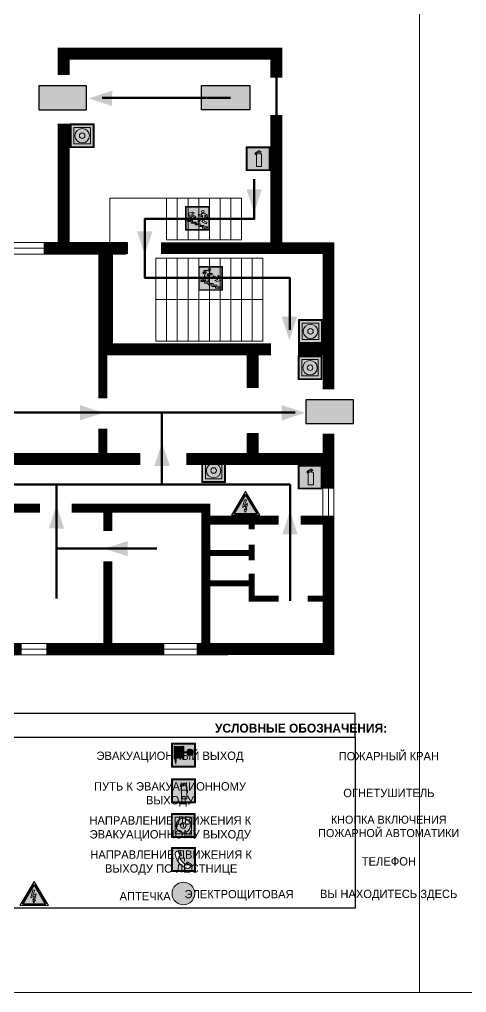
# Model space of a CAD drawing. Header units: millimetres. Extents: x 13114 to 67229, y 22859 to 38520.
# Drawn here: x 32119.4 to 32269.4, y 34763.1 to 35090 of the extents above; entities that cross this region are included whole.
import ezdxf

# ---------------------------------------------------------------- set-up
doc = ezdxf.new("R2010")
doc.units = ezdxf.units.MM
doc.layers.add('План_Штампы', color=7, linetype='Continuous')
doc.styles.add('обычный', font='arial.ttf')

# ---------------------------------------------------------------- blocks, each defined once
blk = doc.blocks.new('A$C3E6D3DDE')
at = {"lineweight": 5}
h = blk.add_hatch(color=40, dxfattribs=at)
h.paths.add_polyline_path([(24.1, 1.45), (16.46, -11.35), (31.74, -11.35)])
h.paths.add_polyline_path([(24.09, -0.46), (30.03, -10.41), (18.14, -10.41)], flags=16)
h.paths.add_polyline_path([(24.54, -3.08), (23.41, -6.02), (25.13, -5.01), (24.33, -8.5), (24.82, -8.27), (23.79, -9.86), (23.4, -8.04), (23.8, -8.43), (24.04, -6.29), (22.39, -7.25), (23.44, -3.08)], flags=0)
h = blk.add_hatch(color=256, dxfattribs=at)
h.paths.add_polyline_path([(24.37, 0.03, 0.567511), (23.82, 0.03), (17.59, -10.4, 0.582454), (17.86, -10.88), (30.32, -10.88, 0.582149), (30.6, -10.4)])
h.paths.add_polyline_path([(24.09, -0.46), (18.14, -10.41), (30.03, -10.41)], flags=16)
h.paths.add_polyline_path([(24.54, -3.08), (23.41, -6.02), (25.13, -5.01), (24.33, -8.5), (24.82, -8.27), (23.79, -9.86), (23.4, -8.04), (23.8, -8.43), (24.04, -6.29), (22.39, -7.25), (23.44, -3.08)], flags=0)
h = blk.add_hatch(color=40, dxfattribs=at)
h.paths.add_polyline_path([(24.09, -0.46), (18.14, -10.41), (30.03, -10.41)])
h.paths.add_polyline_path([(24.82, -8.27), (23.79, -9.86), (23.4, -8.04), (23.8, -8.43), (24.04, -6.29), (22.39, -7.25), (23.44, -3.08), (24.54, -3.08), (23.41, -6.02), (25.13, -5.01), (24.33, -8.5)], flags=16)
at = {"color": 40, "lineweight": 5}
for p, q in [((16.46, -11.35), (24.1, 1.45)), ((24.1, 1.45), (31.74, -11.35))]:
    blk.add_line(p, q, dxfattribs=at)
at = {"lineweight": 5}
for p, q in [((17.59, -10.4), (23.82, 0.03)), ((24.37, 0.03), (30.6, -10.4)), ((18.14, -10.41), (24.09, -0.46)), ((23.44, -3.08), (22.39, -7.25)), ((23.41, -6.02), (24.54, -3.08)), ((25.13, -5.01), (23.41, -6.02)), ((24.54, -3.08), (23.44, -3.08)), ((24.09, -0.46), (30.03, -10.41)), ((24.33, -8.5), (25.13, -5.01)), ((18.14, -10.41), (30.03, -10.41)), ((22.39, -7.25), (24.04, -6.29)), ((23.8, -8.43), (23.4, -8.04)), ((23.4, -8.04), (23.79, -9.86)), ((23.79, -9.86), (24.82, -8.27)), ((24.04, -6.29), (23.8, -8.43)), ((24.82, -8.27), (24.33, -8.5)), ((17.86, -10.88), (30.32, -10.88))]:
    blk.add_line(p, q, dxfattribs=at)
at = {"color": 50, "lineweight": 5}
blk.add_line((31.74, -11.35), (16.46, -11.35), dxfattribs=at)
blk = doc.blocks.new('A$C37112FD5')
at = {"true_color": 0xf5f5ff}
h = blk.add_hatch(color=7, dxfattribs=at)
h.dxf.hatch_style = 1
h.paths.add_polyline_path([(12.8, -7.4), (0, -7.4), (0, -20.2), (12.8, -20.2)])
h.paths.add_polyline_path([(12.29, -7.91), (12.29, -19.69), (0.51, -19.69), (0.51, -7.91)], flags=16)
h.paths.add_polyline_path([(4.98, -9.04, -0.42597), (5.17, -9.22), (5.17, -12.25), (5.17, -15.29, -0.432244), (4.98, -15.47), (4.83, -15.47, -0.42597), (4.64, -15.29), (4.64, -12.25), (4.64, -9.22, -0.432244), (4.83, -9.04)], flags=0)
h.paths.add_polyline_path([(4.28, -9.22), (4.28, -12.25), (4.28, -15.29, -0.432244), (4.09, -15.47), (3.94, -15.47, -0.42597), (3.75, -15.29), (3.75, -12.25), (3.75, -9.22, -0.432244), (3.94, -9.04), (4.09, -9.04, -0.42597)], flags=0)
h.paths.add_polyline_path([(5.72, -9.04), (5.87, -9.04, -0.42597), (6.06, -9.22), (6.06, -12.25), (6.06, -15.29, -0.432244), (5.87, -15.47), (5.72, -15.47, -0.42597), (5.53, -15.29), (5.53, -12.25), (5.53, -9.22, -0.432244)], flags=0)
h.paths.add_polyline_path([(6.42, -8.9), (6.5, -8.9, -0.42597), (6.69, -9.08), (6.69, -12.03), (8.21, -12.03, -15.824349), (8.21, -12.47), (6.69, -12.47), (6.69, -15.42, -0.432244), (6.5, -15.6), (6.42, -15.6)], flags=0)
h.paths.add_polyline_path([(3.39, -9.22), (3.39, -12.25), (3.39, -15.29, -0.432244), (3.2, -15.47), (3.05, -15.47, -0.42597), (2.85, -15.29), (2.85, -12.25), (2.85, -9.22, -0.432244), (3.05, -9.04), (3.2, -9.04, -0.42597)], flags=0)
h.paths.add_polyline_path([(2.5, -9.22), (2.5, -16.71), (1.96, -16.71), (1.96, -9.22, -0.432244), (2.15, -9.04), (2.31, -9.04, -0.42597)], flags=0)
h.paths.add_polyline_path([(1.61, -8.9), (1.61, -15.6), (1.57, -15.6, -0.42597), (1.37, -15.42), (1.37, -12.03), (1.37, -9.09, -0.432244), (1.57, -8.9)], flags=0)
h.paths.add_polyline_path([(9.76, -10.81), (9.76, -12.03), (8.49, -12.03, -0.336371)], flags=0)
h.paths.add_polyline_path([(8.49, -12.47), (9.76, -12.47), (9.76, -13.7, -0.336371)], flags=0)
h.paths.add_polyline_path([(10.11, -10.81, -0.336371), (11.38, -12.03), (10.11, -12.03)], flags=0)
h.paths.add_polyline_path([(10.11, -12.47), (11.38, -12.47, -0.336371), (10.11, -13.7)], flags=0)
h.paths.add_polyline_path([(2.5, -16.84), (2.5, -17.05), (1.97, -17.05), (1.97, -16.84)], flags=0)
h.paths.add_polyline_path([(2.5, -17.24, -0.033778), (2.24, -18.6, -0.033778), (1.97, -17.24)], flags=0)
h = blk.add_hatch(color=242)
h.dxf.hatch_style = 1
h.paths.add_polyline_path([(12.29, -7.91), (0.51, -7.91), (0.51, -19.69), (12.29, -19.69)])
h.paths.add_polyline_path([(6.42, -15.6), (6.42, -8.9), (6.5, -8.9, -0.42597), (6.69, -9.08), (6.69, -12.03), (8.21, -12.03, -15.824349), (8.21, -12.47), (6.69, -12.47), (6.69, -15.42, -0.432244), (6.5, -15.6)], flags=16)
h.paths.add_polyline_path([(5.87, -15.47), (5.72, -15.47, -0.42597), (5.53, -15.29), (5.53, -12.25), (5.53, -9.22, -0.432244), (5.72, -9.04), (5.87, -9.04, -0.42597), (6.06, -9.22), (6.06, -12.25), (6.06, -15.29, -0.432244)], flags=16)
h.paths.add_polyline_path([(4.98, -15.47), (4.83, -15.47, -0.42597), (4.64, -15.29), (4.64, -12.25), (4.64, -9.22, -0.432244), (4.83, -9.04), (4.98, -9.04, -0.42597), (5.17, -9.22), (5.17, -12.25), (5.17, -15.29, -0.432244)], flags=16)
h.paths.add_polyline_path([(4.09, -15.47), (3.94, -15.47, -0.42597), (3.75, -15.29), (3.75, -12.25), (3.75, -9.22, -0.432244), (3.94, -9.04), (4.09, -9.04, -0.42597), (4.28, -9.22), (4.28, -12.25), (4.28, -15.29, -0.432244)], flags=16)
h.paths.add_polyline_path([(3.2, -15.47), (3.05, -15.47, -0.42597), (2.85, -15.29), (2.85, -12.25), (2.85, -9.22, -0.432244), (3.05, -9.04), (3.2, -9.04, -0.42597), (3.39, -9.22), (3.39, -12.25), (3.39, -15.29, -0.432244)], flags=16)
h.paths.add_polyline_path([(2.5, -17.05), (1.97, -17.05), (1.97, -16.84), (2.5, -16.84)], flags=16)
h.paths.add_polyline_path([(2.5, -17.24, -0.033778), (2.24, -18.6, -0.033778), (1.97, -17.24)], flags=16)
h.paths.add_polyline_path([(2.5, -16.71), (1.96, -16.71), (1.96, -9.22, -0.432244), (2.15, -9.04), (2.31, -9.04, -0.42597), (2.5, -9.22)], flags=16)
h.paths.add_polyline_path([(1.61, -15.6), (1.57, -15.6, -0.42597), (1.37, -15.42), (1.37, -12.03), (1.37, -9.09, -0.432244), (1.57, -8.9), (1.61, -8.9)], flags=16)
h.paths.add_polyline_path([(8.49, -12.47), (9.76, -12.47), (9.76, -13.7, -0.336371)], flags=0)
h.paths.add_polyline_path([(10.11, -13.7), (10.11, -12.47), (11.38, -12.47, -0.336371)], flags=0)
h.paths.add_polyline_path([(8.49, -12.03, -0.336371), (9.76, -10.81), (9.76, -12.03)], flags=0)
h.paths.add_polyline_path([(10.11, -12.03), (10.11, -10.81, -0.336371), (11.38, -12.03)], flags=0)
h = blk.add_hatch(color=7, dxfattribs=at)
h.dxf.hatch_style = 1
h.paths.add_polyline_path([(1.61, -8.9), (1.57, -8.9, 0.432244), (1.37, -9.09), (1.37, -12.03), (1.37, -15.42, 0.42597), (1.57, -15.6), (1.61, -15.6)])
h.paths.add_polyline_path([(2.5, -9.22, 0.42597), (2.31, -9.04), (2.15, -9.04, 0.432244), (1.96, -9.22), (1.96, -16.71), (2.5, -16.71)])
h.paths.add_polyline_path([(2.5, -16.84), (1.97, -16.84), (1.97, -17.05), (2.5, -17.05)])
h.paths.add_polyline_path([(2.5, -17.24), (1.97, -17.24, 0.033778), (2.24, -18.6, 0.033778)])
h.paths.add_polyline_path([(3.39, -12.25), (3.39, -9.22, 0.42597), (3.2, -9.04), (3.05, -9.04, 0.432244), (2.85, -9.22), (2.85, -12.25), (2.85, -15.29, 0.42597), (3.05, -15.47), (3.2, -15.47, 0.432244), (3.39, -15.29)])
h.paths.add_polyline_path([(4.28, -12.25), (4.28, -9.22, 0.42597), (4.09, -9.04), (3.94, -9.04, 0.432244), (3.75, -9.22), (3.75, -12.25), (3.75, -15.29, 0.42597), (3.94, -15.47), (4.09, -15.47, 0.432244), (4.28, -15.29)])
h.paths.add_polyline_path([(5.17, -12.25), (5.17, -9.22, 0.42597), (4.98, -9.04), (4.83, -9.04, 0.432244), (4.64, -9.22), (4.64, -12.25), (4.64, -15.29, 0.42597), (4.83, -15.47), (4.98, -15.47, 0.432244), (5.17, -15.29)])
h.paths.add_polyline_path([(6.06, -12.25), (6.06, -9.22, 0.42597), (5.87, -9.04), (5.72, -9.04, 0.432244), (5.53, -9.22), (5.53, -12.25), (5.53, -15.29, 0.42597), (5.72, -15.47), (5.87, -15.47, 0.432244), (6.06, -15.29)])
h.paths.add_polyline_path([(6.69, -12.47), (8.21, -12.47, 15.824349), (8.21, -12.03), (6.69, -12.03), (6.69, -9.08, 0.42597), (6.5, -8.9), (6.42, -8.9), (6.42, -15.6), (6.5, -15.6, 0.432244), (6.69, -15.42)])
h.paths.add_polyline_path([(8.49, -12.47), (9.76, -12.47), (9.76, -13.7, -0.336371)], flags=16)
h.paths.add_polyline_path([(8.49, -12.03, -0.336371), (9.76, -10.81), (9.76, -12.03)], flags=16)
h.paths.add_polyline_path([(10.11, -12.47), (11.38, -12.47, -0.336371), (10.11, -13.7)], flags=16)
h.paths.add_polyline_path([(10.11, -12.03), (10.11, -10.81, -0.336371), (11.38, -12.03)], flags=16)
h = blk.add_hatch(color=242)
h.dxf.hatch_style = 1
h.paths.add_polyline_path([(9.76, -10.81, 0.336371), (8.49, -12.03), (9.76, -12.03)])
h.paths.add_polyline_path([(10.11, -10.81), (10.11, -12.03), (11.38, -12.03, 0.336371)])
h.paths.add_polyline_path([(11.38, -12.47), (10.11, -12.47), (10.11, -13.7, 0.336371)])
h.paths.add_polyline_path([(9.76, -12.47), (8.49, -12.47, 0.336371), (9.76, -13.7)])
at = {"color": 242, "lineweight": 5}
for p, q in [((0, -20.2), (0, -7.4)), ((0, -7.4), (12.8, -7.4)), ((1.37, -12.03), (1.37, -9.08)), ((1.57, -8.9), (1.61, -8.9)), ((1.61, -8.9), (1.61, -15.6)), ((1.96, -16.71), (1.96, -9.22)), ((2.15, -9.04), (2.31, -9.04)), ((2.5, -16.71), (2.5, -9.22)), ((2.85, -12.25), (2.85, -9.22)), ((3.05, -9.04), (3.2, -9.04)), ((3.39, -12.25), (3.39, -9.22)), ((3.75, -12.25), (3.75, -9.22)), ((3.94, -9.04), (4.09, -9.04)), ((4.28, -12.25), (4.28, -9.22)), ((4.64, -12.25), (4.64, -9.22)), ((4.83, -9.04), (4.98, -9.04)), ((5.17, -12.25), (5.17, -9.22)), ((5.53, -12.25), (5.53, -9.22)), ((5.72, -9.04), (5.87, -9.04)), ((6.06, -12.25), (6.06, -9.22)), ((6.42, -8.9), (6.42, -15.6)), ((6.5, -8.9), (6.42, -8.9)), ((6.69, -12.03), (6.69, -9.08)), ((12.8, -20.2), (12.8, -7.4)), ((1.37, -12.03), (1.37, -15.42)), ((1.57, -15.6), (1.61, -15.6)), ((2.85, -12.25), (2.85, -15.29)), ((3.05, -15.47), (3.2, -15.47)), ((3.39, -12.25), (3.39, -15.29)), ((3.75, -12.25), (3.75, -15.29)), ((3.94, -15.47), (4.09, -15.47)), ((4.28, -12.25), (4.28, -15.29)), ((4.64, -12.25), (4.64, -15.29)), ((4.83, -15.47), (4.98, -15.47)), ((5.17, -12.25), (5.17, -15.29)), ((5.53, -12.25), (5.53, -15.29)), ((5.72, -15.47), (5.87, -15.47)), ((6.06, -12.25), (6.06, -15.29)), ((6.42, -15.6), (6.5, -15.6)), ((8.21, -12.03), (6.69, -12.03)), ((8.21, -12.47), (6.69, -12.47)), ((6.69, -12.47), (6.69, -15.42)), ((9.76, -12.03), (8.49, -12.03)), ((9.76, -12.47), (8.49, -12.47)), ((9.76, -10.81), (9.76, -12.03)), ((9.76, -12.47), (9.76, -13.7)), ((10.11, -10.81), (10.11, -12.03)), ((11.38, -12.03), (10.11, -12.03)), ((11.38, -12.47), (10.11, -12.47)), ((10.11, -12.47), (10.11, -13.7)), ((0, -20.2), (12.8, -20.2)), ((1.96, -16.71), (2.5, -16.71)), ((1.97, -16.84), (2.5, -16.84)), ((1.97, -17.05), (1.97, -16.84)), ((2.5, -17.05), (1.97, -17.05)), ((1.97, -17.24), (2.5, -17.24)), ((2.5, -16.84), (2.5, -17.05))]:
    blk.add_line(p, q, dxfattribs=at)
blk.add_lwpolyline([(0.51, -7.91), (12.29, -7.91), (12.29, -19.69), (0.51, -19.69)], close=True, dxfattribs=at)
for centre, radius, start, end in [((1.56, -9.09), 0.182, 87.1027, 180.6071), ((2.15, -9.22), 0.182, 87.1027, 180.6071), ((2.32, -9.22), 0.182, 359.3929, 92.8973), ((3.04, -9.22), 0.182, 87.1027, 180.6071), ((3.21, -9.22), 0.182, 359.3929, 92.8973), ((3.93, -9.22), 0.182, 87.1027, 180.6071), ((4.1, -9.22), 0.182, 359.3929, 92.8973), ((4.82, -9.22), 0.182, 87.1027, 180.6071), ((4.99, -9.22), 0.182, 359.3929, 92.8973), ((5.71, -9.22), 0.182, 87.1027, 180.6071), ((5.88, -9.22), 0.182, 359.3929, 92.8973), ((6.51, -9.09), 0.182, 359.3929, 92.8973), ((1.56, -15.42), 0.182, 179.3929, 272.8973), ((3.04, -15.29), 0.182, 179.3929, 272.8973), ((3.21, -15.29), 0.182, 267.1027, 0.6071), ((3.93, -15.29), 0.182, 179.3929, 272.8973), ((4.1, -15.29), 0.182, 267.1027, 0.6071), ((4.82, -15.29), 0.182, 179.3929, 272.8973), ((4.99, -15.29), 0.182, 267.1027, 0.6071), ((5.71, -15.29), 0.182, 179.3929, 272.8973), ((5.88, -15.29), 0.182, 267.1027, 0.6071), ((6.51, -15.42), 0.182, 267.1027, 0.6071), ((9.93, -12.25), 1.74, 187.2319, 172.7681), ((9.93, -12.25), 1.46, 96.9927, 171.3585), ((9.93, -12.25), 1.46, 188.6415, 263.0073), ((9.93, -12.25), 1.46, 8.6415, 83.0073), ((9.93, -12.25), 1.46, 276.9927, 351.3585), ((12.17, -15.98), 10.27, 187.041, 194.7793), ((-7.7, -15.98), 10.27, 345.2207, 352.959)]:
    blk.add_arc(centre, radius, start, end, dxfattribs=at)
blk = doc.blocks.new('A$C7B8C2D5B')
at = {"lineweight": 0}
h = blk.add_hatch(color=5, dxfattribs=at)
h.dxf.hatch_style = 1
h.paths.add_polyline_path([(1.4, -3.02, 1), (-2.11, -3.02, 1)])
at = {"color": 5, "lineweight": 0}
blk.add_circle((-0.36, -3.02), 1.75, dxfattribs=at)
blk = doc.blocks.new('A$C456E1F9C')
at = {"lineweight": 5}
h = blk.add_hatch(color=242, dxfattribs=at)
h.paths.add_polyline_path([(0.51, -1.47), (0.51, -13.26), (12.29, -13.26), (12.29, -1.47)])
h.paths.add_polyline_path([(5.42, -4.95, -0.254479), (4.78, -5.4), (3.52, -2.53, -0.209735), (4.23, -2.4)], flags=16)
h.paths.add_polyline_path([(8.53, -8.6), (10.87, -10.17), (10.54, -10.76), (8.03, -9.13, -0.192251)], flags=16)
h.paths.add_polyline_path([(4.61, -5.49, 0.005518), (3.87, -5.72, 0.128647), (7.49, -10.01, 0.00809), (7.83, -9.33), (10.47, -10.97, -0.16736), (8.99, -12.25, -0.327862), (1.95, -3.95, -0.166952), (3.36, -2.62)], flags=16)
at = {"color": 242, "lineweight": 5}
for p, q in [((0, -13.77), (0, -0.97)), ((12.8, -0.97), (0, -0.97)), ((4.61, -5.49), (3.36, -2.62)), ((3.52, -2.53), (4.78, -5.4)), ((4.23, -2.4), (5.42, -4.95)), ((12.8, -13.77), (12.8, -0.97)), ((7.83, -9.33), (10.47, -10.97)), ((8.03, -9.13), (10.54, -10.76)), ((10.81, -10.12), (8.53, -8.6)), ((10.54, -10.76), (10.8, -10.3)), ((10.8, -10.3), (10.81, -10.12)), ((0, -13.77), (12.8, -13.77))]:
    blk.add_line(p, q, dxfattribs=at)
blk.add_lwpolyline([(0.51, -1.47), (12.29, -1.47), (12.29, -13.26), (0.51, -13.26)], close=True, dxfattribs=at)
for centre, radius, start, end in [((4.59, -5.34), 2.99, 114.2845, 152.1974), ((11.12, -3.31), 9.19, 183.9915, 256.6009), ((4.02, -3.27), 0.891, 76.3284, 123.7092), ((4.68, -4.59), 0.824, 276.9621, 334.0723), ((14.98, -39.1), 35.17, 107.1487, 108.4135), ((13.86, -0.94), 11.08, 205.5536, 234.8762), ((-13.31, 0.8), 23.44, 332.5487, 334.4027), ((8.94, -9.5), 0.989, 114.4092, 157.9388), ((7.87, -9.46), 3, 291.9291, 329.9329)]:
    blk.add_arc(centre, radius, start, end, dxfattribs=at)
blk = doc.blocks.new('A$C54414219')
at = {"true_color": 0xffffff}
h = blk.add_hatch(color=7, dxfattribs=at)
h.paths.add_polyline_path([(2.39, -9.45), (2.39, -18.3), (11.23, -18.3), (11.23, -9.45)], flags=0)
h.paths.add_polyline_path([(10.71, -13.87, -1), (2.92, -13.87, -1)], flags=0)
h.paths.add_polyline_path([(8.3, -13.87, -1), (5.33, -13.87, -1)], flags=0)
h.paths.add_polyline_path([(0.41, -7.47), (0.41, -20.27), (13.21, -20.27), (13.21, -7.47)])
h.paths.add_polyline_path([(0.92, -19.77), (12.71, -19.77), (12.71, -7.98), (0.92, -7.98)], flags=16)
h.paths.add_polyline_path([(11.23, -9.45), (11.23, -18.3), (2.39, -18.3), (2.39, -9.45)], flags=0)
at = {"lineweight": 5}
h = blk.add_hatch(color=242, dxfattribs=at)
h.paths.add_polyline_path([(12.71, -7.98), (0.92, -7.98), (0.92, -19.77), (12.71, -19.77)])
h.paths.add_polyline_path([(11.23, -18.3), (2.39, -18.3), (2.39, -9.45), (11.23, -9.45)], flags=16)
h.paths.add_polyline_path([(10.71, -13.87, -1), (2.92, -13.87, -1)], flags=0)
h.paths.add_polyline_path([(8.3, -13.87, -1), (5.33, -13.87, -1)], flags=0)
at = {"true_color": 0xffffff}
h = blk.add_hatch(color=7, dxfattribs=at)
h.paths.add_polyline_path([(2.39, -9.45), (2.39, -18.3), (11.23, -18.3), (11.23, -9.45)])
h.paths.add_polyline_path([(10.71, -13.87, -1), (2.92, -13.87, -1)], flags=16)
h.paths.add_polyline_path([(8.3, -13.87, -1), (5.33, -13.87, -1)], flags=0)
at = {"lineweight": 5}
h = blk.add_hatch(color=242, dxfattribs=at)
h.paths.add_polyline_path([(2.92, -13.87, 1), (10.71, -13.87, 1)])
h.paths.add_polyline_path([(8.3, -13.87, -1), (5.33, -13.87, -1)], flags=16)
at = {"color": 242, "lineweight": 5}
for p, q in [((0.41, -20.27), (0.41, -7.47)), ((0.41, -7.47), (13.21, -7.47)), ((0.41, -7.47), (13.21, -7.47)), ((13.21, -20.27), (13.21, -7.47)), ((0.41, -20.27), (13.21, -20.27))]:
    blk.add_line(p, q, dxfattribs=at)
for points in [[(0.92, -7.98), (12.71, -7.98), (12.71, -19.77), (0.92, -19.77)], [(2.39, -9.45), (11.23, -9.45), (11.23, -18.3), (2.39, -18.3)]]:
    blk.add_lwpolyline(points, close=True, dxfattribs=at)
for radius in [3.89, 1.49]:
    blk.add_circle((6.81, -13.87), radius, dxfattribs=at)
blk = doc.blocks.new('A$C3AD82952')
at = {"true_color": 0xf5f5ff}
h = blk.add_hatch(color=7, dxfattribs=at)
h.dxf.hatch_style = 1
h.paths.add_polyline_path([(8.21, 8.73, 0.414214), (7.89, 9.05), (7.22, 9.05), (7.22, 9.92), (7.59, 9.92, 1), (7.57, 10.36), (7.22, 10.36), (7.22, 10.6), (6.43, 10.6), (6.43, 10.36), (6.01, 10.36), (4.74, 9.59), (4.74, 8.69), (4.98, 8.73), (4.98, 9.26), (6.12, 9.91), (6.43, 9.91), (6.43, 9.05), (5.76, 9.05, 0.414214), (5.44, 8.73), (5.44, 2.2), (8.21, 2.2)], flags=0)
h.paths.add_polyline_path([(12.8, 12.8), (0, 12.8), (0, 0), (12.8, 0)])
h.paths.add_polyline_path([(0.51, 12.29), (12.29, 12.29), (12.29, 0.51), (0.51, 0.51)], flags=16)
h.paths.add_polyline_path([(4.74, 9.59), (6.01, 10.36), (6.43, 10.36), (6.43, 10.6), (7.22, 10.6), (7.22, 10.36), (7.59, 10.36, -0.94586), (7.59, 9.92), (7.22, 9.92), (7.22, 9.05), (7.89, 9.05, -0.414214), (8.21, 8.73), (8.21, 2.2), (5.44, 2.2), (5.44, 8.73, -0.414214), (5.76, 9.05), (6.43, 9.05), (6.43, 9.91), (6.12, 9.91), (4.98, 9.26), (4.98, 8.73), (4.74, 8.69)], flags=0)
h = blk.add_hatch(color=242)
h.dxf.hatch_style = 1
h.paths.add_polyline_path([(12.29, 12.29), (0.51, 12.29), (0.51, 0.51), (12.29, 0.51)])
h.paths.add_polyline_path([(4.74, 8.69), (4.74, 9.59), (6.01, 10.36), (6.43, 10.36), (6.43, 10.6), (7.22, 10.6), (7.22, 10.36), (7.59, 10.36, -0.94586), (7.59, 9.92), (7.22, 9.92), (7.22, 9.05), (7.89, 9.05, -0.414214), (8.21, 8.73), (8.21, 2.2), (5.44, 2.2), (5.44, 8.73, -0.414214), (5.76, 9.05), (6.43, 9.05), (6.43, 9.91), (6.12, 9.91), (4.98, 9.26), (4.98, 8.73)], flags=16)
h = blk.add_hatch(color=7, dxfattribs=at)
h.dxf.hatch_style = 1
h.paths.add_polyline_path([(8.21, 8.73, 0.414214), (7.89, 9.05), (7.22, 9.05), (7.22, 9.92), (7.59, 9.92, 1), (7.57, 10.36), (7.22, 10.36), (7.22, 10.6), (6.43, 10.6), (6.43, 10.36), (6.01, 10.36), (4.74, 9.59), (4.74, 8.69), (4.98, 8.73), (4.98, 9.26), (6.12, 9.91), (6.43, 9.91), (6.43, 9.05), (5.76, 9.05, 0.414214), (5.44, 8.73), (5.44, 2.2), (8.21, 2.2)])
at = {"color": 242, "lineweight": 5}
for p, q in [((0, 0), (0, 12.8)), ((0, 12.8), (12.8, 12.8)), ((7.22, 10.6), (6.43, 10.6)), ((6.43, 10.6), (6.43, 10.36)), ((7.22, 10.36), (7.22, 10.6)), ((12.8, 0), (12.8, 12.8)), ((6.01, 10.36), (4.74, 9.59)), ((4.74, 9.59), (4.74, 8.69)), ((4.74, 8.69), (4.98, 8.73)), ((4.98, 9.26), (6.12, 9.91)), ((4.98, 8.73), (4.98, 9.26)), ((5.44, 2.2), (5.44, 8.73)), ((5.76, 9.05), (6.43, 9.05)), ((6.01, 10.36), (6.43, 10.36)), ((6.12, 9.91), (6.43, 9.91)), ((6.43, 9.91), (6.43, 9.05)), ((7.59, 10.36), (7.22, 10.36)), ((7.22, 9.05), (7.22, 9.92)), ((7.59, 9.92), (7.22, 9.92)), ((7.89, 9.05), (7.22, 9.05)), ((8.21, 2.2), (8.21, 8.73)), ((0, 0), (12.8, 0)), ((5.44, 2.2), (8.21, 2.2))]:
    blk.add_line(p, q, dxfattribs=at)
blk.add_lwpolyline([(0.51, 12.29), (12.29, 12.29), (12.29, 0.51), (0.51, 0.51)], close=True, dxfattribs=at)
for centre, radius, start, end in [((5.76, 8.73), 0.32, 90, 180), ((7.58, 10.14), 0.223, 273.1875, 86.8125), ((7.89, 8.73), 0.32, 0, 90)]:
    blk.add_arc(centre, radius, start, end, dxfattribs=at)
blk = doc.blocks.new('A$C7B4425F7')
at = {"true_color": 0xffffff}
blk.add_hatch(color=7, dxfattribs=at).paths.add_polyline_path([(0, 0), (-16, 0), (-16, -8), (0, -8)])
h = blk.add_hatch(color=126)
h.paths.add_polyline_path([(-0.2, -0.2), (-15.8, -0.2), (-15.8, -7.8), (-0.2, -7.8)])
h.paths.add_polyline_path([(-11.76, -2.03), (-11.76, -3.66), (-11.17, -3.66, -0.568275), (-11.17, -6.18), (-12.58, -6.18), (-12.58, -2.03)], flags=16)
h.paths.add_polyline_path([(-13.33, -4.12, -0.495768), (-13.59, -6.18), (-15.03, -6.18), (-15.03, -2.03), (-13.59, -2.03, -0.487973)], flags=16)
h.paths.add_polyline_path([(-10.25, -2.03), (-9.48, -2.03), (-9.48, -6.18), (-10.25, -6.18)], flags=16)
h.paths.add_polyline_path([(-13.84, -3.69), (-14.24, -3.69), (-14.24, -3.03), (-13.9, -3.03, -0.692621)], flags=0)
h.paths.add_polyline_path([(-9.15, -2.03), (-8.4, -2.03), (-8.04, -3.07), (-7.68, -2.03), (-6.93, -2.03), (-7.64, -4.1), (-6.93, -6.18), (-7.68, -6.18), (-8.04, -5.14), (-8.4, -6.18), (-9.15, -6.18), (-8.44, -4.1)], flags=16)
h.paths.add_polyline_path([(-11.76, -4.46), (-11.42, -4.46, -0.692621), (-11.36, -5.12), (-11.76, -5.12)], flags=0)
h.paths.add_polyline_path([(-13.9, -5.2), (-14.24, -5.2), (-14.24, -4.55), (-13.84, -4.55, -0.708038)], flags=0)
edge = h.paths.add_edge_path(flags=16)
edge.add_ellipse((-5.51, -4.08), major_axis=(0, 2.05), ratio=0.586184, start_angle=0, end_angle=360)
edge = h.paths.add_edge_path(flags=0)
edge.add_ellipse((-5.51, -4.08), major_axis=(0, 1.14), ratio=0.454828, start_angle=0, end_angle=360)
h.paths.add_polyline_path([(-4.13, -4.96, 0.377264), (-3.48, -4.52, 0.0555), (-3.16, -2.03), (-1.66, -2.03), (-1.66, -4.96), (-0.96, -4.96), (-0.96, -7.01), (-1.75, -7.01), (-1.75, -6.18), (-3.3, -6.18), (-3.3, -7.02), (-4.13, -7.02)], flags=16)
h.paths.add_polyline_path([(-2.73, -2.91), (-2.28, -2.91), (-2.28, -4.96), (-3.05, -4.96, 0.079136)], flags=0)
at = {"color": 126}
blk.add_lwpolyline([(-16, -8), (0, -8), (0, 0), (-16, 0)], close=True, dxfattribs=at)
blk = doc.blocks.new('вверх')
at = {"lineweight": 0, "true_color": 0xffffff}
h = blk.add_hatch(color=7, dxfattribs=at)
h.dxf.hatch_style = 1
h.paths.add_polyline_path([(40999.03, -4475.37), (41000.53, -4474.51), (40999.62, -4474.22), (41000.2, -4473.88), (41001.48, -4474.22), (41001.13, -4475.49), (41000.55, -4475.82), (41000.76, -4474.91), (40999.27, -4475.77)], flags=0)
h.paths.add_polyline_path([(40998.09, -4474.5), (40998.28, -4474.89), (40997.14, -4475.43), (40996.89, -4474.92), (40996.87, -4474.87), (40996.8, -4475.75), (40997.81, -4475.85), (40998.41, -4477.11), (40997.94, -4477.33), (40997.47, -4476.34), (40996.66, -4476.28), (40997.03, -4477.06), (40995.52, -4477.78), (40995.29, -4477.28), (40996.32, -4476.79), (40996, -4476.11), (40996.09, -4474.77), (40995.72, -4474.94), (40995.64, -4475.77), (40995.2, -4475.72), (40995.3, -4474.63), (40995.33, -4474.61), (40996.23, -4474.19), (40997.09, -4474.25), (40997.37, -4474.84)], flags=0)
h.paths.add_polyline_path([(40997.14, -4473.68, -1), (40996.29, -4473.68, -1)], flags=0)
h.paths.add_polyline_path([(41000.58, -4477.58), (41000.58, -4477.03), (41001.81, -4477.03), (41001.81, -4476.6), (41000.15, -4476.6), (41000.15, -4477.16), (40998.9, -4477.16), (40998.9, -4477.72), (40997.65, -4477.72), (40997.65, -4478.27), (40996.41, -4478.27), (40996.41, -4478.82), (40995.17, -4478.82), (40995.17, -4479.25), (40995.41, -4479.25), (40996.84, -4479.25), (40996.84, -4478.69), (40998.09, -4478.69), (40998.09, -4478.13), (40999.32, -4478.13), (40999.32, -4477.58)], flags=0)
h.paths.add_polyline_path([(41002.49, -4471.94), (40994.49, -4471.94), (40994.49, -4479.94), (41002.49, -4479.94)])
h.paths.add_polyline_path([(41002.28, -4479.72), (40994.69, -4479.72), (40994.69, -4472.14), (41002.28, -4472.14)], flags=16)
h.paths.add_polyline_path([(41001.81, -4476.6), (41001.81, -4477.03), (41000.58, -4477.03), (41000.58, -4477.58), (40999.32, -4477.58), (40999.32, -4478.13), (40998.09, -4478.13), (40998.09, -4478.69), (40996.84, -4478.69), (40996.84, -4479.25), (40995.17, -4479.25), (40995.17, -4478.82), (40996.41, -4478.82), (40996.41, -4478.27), (40997.65, -4478.27), (40997.65, -4477.72), (40998.9, -4477.72), (40998.9, -4477.16), (41000.15, -4477.16), (41000.15, -4476.6)], flags=0)
at = {"lineweight": 0}
h = blk.add_hatch(color=126, dxfattribs=at)
h.dxf.hatch_style = 1
h.paths.add_polyline_path([(40994.69, -4479.72), (41002.28, -4479.72), (41002.28, -4472.14), (40994.69, -4472.14)])
h.paths.add_polyline_path([(40999.03, -4475.37), (41000.53, -4474.51), (40999.62, -4474.22), (41000.2, -4473.88), (41001.48, -4474.22), (41001.13, -4475.49), (41000.55, -4475.82), (41000.76, -4474.91), (40999.27, -4475.77)], flags=16)
h.paths.add_polyline_path([(40997.09, -4474.25), (40997.37, -4474.84), (40998.09, -4474.5), (40998.28, -4474.89), (40997.14, -4475.43), (40996.89, -4474.92), (40996.87, -4474.87), (40996.8, -4475.75), (40997.81, -4475.85), (40998.41, -4477.11), (40997.94, -4477.33), (40997.47, -4476.34), (40996.66, -4476.28), (40997.03, -4477.06), (40995.52, -4477.78), (40995.29, -4477.28), (40996.32, -4476.79), (40996, -4476.11), (40996.09, -4474.77), (40995.72, -4474.94), (40995.64, -4475.77), (40995.2, -4475.72), (40995.3, -4474.63), (40995.33, -4474.61), (40996.23, -4474.19)], flags=16)
h.paths.add_polyline_path([(40996.29, -4473.68, -1), (40997.14, -4473.68, -1)], flags=16)
h.paths.add_polyline_path([(40997.65, -4477.72), (40998.9, -4477.72), (40998.9, -4477.16), (41000.15, -4477.16), (41000.15, -4476.6), (41001.81, -4476.6), (41001.81, -4477.03), (41000.58, -4477.03), (41000.58, -4477.58), (40999.32, -4477.58), (40999.32, -4478.13), (40998.09, -4478.13), (40998.09, -4478.69), (40996.84, -4478.69), (40996.84, -4479.25), (40995.17, -4479.25), (40995.17, -4478.82), (40996.41, -4478.82), (40996.41, -4478.27), (40997.65, -4478.27)], flags=16)
at = {"lineweight": 0, "true_color": 0xffffff}
h = blk.add_hatch(color=7, dxfattribs=at)
h.dxf.hatch_style = 1
h.paths.add_polyline_path([(40997.14, -4473.68, 1), (40996.29, -4473.68, 1)])
h.paths.add_polyline_path([(40998.28, -4474.89), (40998.09, -4474.5), (40997.37, -4474.84), (40997.09, -4474.25), (40996.23, -4474.19), (40995.33, -4474.61), (40995.3, -4474.63), (40995.2, -4475.72), (40995.64, -4475.77), (40995.72, -4474.94), (40996.09, -4474.77), (40996, -4476.11), (40996.32, -4476.79), (40995.29, -4477.28), (40995.52, -4477.78), (40997.03, -4477.06), (40996.66, -4476.28), (40997.47, -4476.34), (40997.94, -4477.33), (40998.41, -4477.11), (40997.81, -4475.85), (40996.8, -4475.75), (40996.87, -4474.87), (40996.89, -4474.92), (40997.14, -4475.43)])
h.paths.add_polyline_path([(40998.09, -4478.13), (40999.32, -4478.13), (40999.32, -4477.58), (41000.58, -4477.58), (41000.58, -4477.03), (41001.81, -4477.03), (41001.81, -4476.6), (41000.15, -4476.6), (41000.15, -4477.16), (40998.9, -4477.16), (40998.9, -4477.72), (40997.65, -4477.72), (40997.65, -4478.27), (40996.41, -4478.27), (40996.41, -4478.82), (40995.17, -4478.82), (40995.17, -4479.25), (40995.41, -4479.25), (40996.84, -4479.25), (40996.84, -4478.69), (40998.09, -4478.69)])
h.paths.add_polyline_path([(40999.03, -4475.37), (40999.27, -4475.77), (41000.76, -4474.91), (41000.55, -4475.82), (41001.13, -4475.49), (41001.48, -4474.22), (41000.2, -4473.88), (40999.62, -4474.22), (41000.53, -4474.51)])
at = {"color": 126, "lineweight": 0}
for points in [[(40994.49, -4471.94), (41002.49, -4471.94), (41002.49, -4479.94), (40994.49, -4479.94)], [(40994.69, -4472.14), (41002.28, -4472.14), (41002.28, -4479.72), (40994.69, -4479.72)]]:
    blk.add_lwpolyline(points, close=True, dxfattribs=at)
for points in [[(40996.89, -4474.92), (40997.14, -4475.43), (40998.28, -4474.89), (40998.09, -4474.5), (40997.37, -4474.84), (40997.09, -4474.25), (40996.23, -4474.19), (40995.33, -4474.61), (40995.3, -4474.63), (40995.2, -4475.72), (40995.64, -4475.77), (40995.72, -4474.94), (40996.09, -4474.77), (40996, -4476.11), (40996.32, -4476.79), (40995.29, -4477.28), (40995.52, -4477.78), (40997.03, -4477.06), (40996.66, -4476.28), (40997.47, -4476.34), (40997.94, -4477.33), (40998.41, -4477.11), (40997.81, -4475.85), (40996.8, -4475.75), (40996.87, -4474.87), (40996.89, -4474.92)], [(41001.48, -4474.22), (41001.13, -4475.49), (41000.55, -4475.82), (41000.76, -4474.91), (40999.27, -4475.77), (40999.03, -4475.37), (41000.53, -4474.51), (40999.62, -4474.22), (41000.2, -4473.88), (41001.48, -4474.22)], [(40995.41, -4479.25), (40995.17, -4479.25), (40995.17, -4478.82), (40996.41, -4478.82), (40996.41, -4478.27), (40997.65, -4478.27), (40997.65, -4477.72), (40998.9, -4477.72), (40998.9, -4477.16), (41000.15, -4477.16), (41000.15, -4476.6), (41001.81, -4476.6), (41001.81, -4477.03), (41000.58, -4477.03), (41000.58, -4477.58), (40999.32, -4477.58), (40999.32, -4478.13), (40998.09, -4478.13), (40998.09, -4478.69), (40996.84, -4478.69), (40996.84, -4479.25), (40995.17, -4479.25)]]:
    blk.add_lwpolyline(points, dxfattribs=at)
blk.add_circle((40996.71, -4473.68), 0.426, dxfattribs=at)
blk = doc.blocks.new('вниз')
at = {"lineweight": 0, "true_color": 0xffffff}
h = blk.add_hatch(color=7, dxfattribs=at)
h.dxf.hatch_style = 1
h.paths.add_polyline_path([(40994.51, -4472.22), (40986.51, -4472.22), (40986.51, -4480.22), (40994.51, -4480.22)])
h.paths.add_polyline_path([(40994.31, -4472.42), (40994.31, -4480.01), (40986.71, -4480.01), (40986.71, -4472.42)], flags=16)
h.paths.add_polyline_path([(40988.43, -4473.53), (40989.43, -4473.53), (40990.19, -4473.96), (40990.19, -4474.6), (40991, -4474.6), (40991, -4475.06), (40989.73, -4475.06), (40989.73, -4474.46), (40989.3, -4475.18), (40990.17, -4475.7), (40990.17, -4477.11), (40989.63, -4477.11), (40989.63, -4476.01), (40988.94, -4475.59), (40988.94, -4476.46), (40988.94, -4476.46), (40987.47, -4476.46), (40987.26, -4476.46), (40987.26, -4475.92), (40988.4, -4475.92), (40988.4, -4475.2), (40989.1, -4473.99), (40988.66, -4473.99), (40988.24, -4474.7), (40987.86, -4474.47), (40988.41, -4473.56)], flags=0)
h.paths.add_polyline_path([(40990.55, -4473.29, -1), (40989.69, -4473.29, -1)], flags=0)
h.paths.add_polyline_path([(40988.85, -4476.89), (40988.85, -4477.43), (40990.1, -4477.43), (40990.1, -4477.99), (40991.34, -4477.99), (40991.34, -4478.54), (40992.59, -4478.54), (40992.59, -4479.09), (40993.83, -4479.09), (40993.83, -4479.52), (40992.17, -4479.52), (40992.17, -4478.97), (40990.91, -4478.97), (40990.91, -4478.41), (40989.68, -4478.41), (40989.68, -4477.86), (40988.43, -4477.86), (40988.43, -4477.31), (40987.6, -4477.31), (40987.18, -4477.31), (40987.18, -4476.89)], flags=0)
h.paths.add_polyline_path([(40991.61, -4475.33), (40993.12, -4476.2), (40992.9, -4475.27), (40993.48, -4475.6), (40993.83, -4476.88), (40992.56, -4477.22), (40991.97, -4476.88), (40992.9, -4476.61), (40991.38, -4475.74), (40991.58, -4475.39)], flags=0)
h.paths.add_polyline_path([(40990.19, -4473.96), (40989.43, -4473.53), (40988.43, -4473.53), (40988.41, -4473.56), (40987.86, -4474.47), (40988.24, -4474.7), (40988.66, -4473.99), (40989.1, -4473.99), (40988.4, -4475.2), (40988.4, -4475.92), (40987.26, -4475.92), (40987.26, -4476.46), (40987.47, -4476.46), (40988.94, -4476.46), (40988.94, -4476.27), (40988.94, -4475.59), (40989.63, -4476.01), (40989.63, -4477.11), (40990.17, -4477.11), (40990.17, -4475.7), (40989.3, -4475.18), (40989.73, -4474.46), (40989.73, -4475.06), (40991, -4475.06), (40991, -4474.6), (40990.19, -4474.6)], flags=0)
h.paths.add_polyline_path([(40990.55, -4473.29, 1), (40989.69, -4473.29, 1)], flags=0)
h.paths.add_polyline_path([(40991.61, -4475.33), (40991.58, -4475.39), (40991.38, -4475.74), (40992.9, -4476.61), (40991.97, -4476.88), (40992.56, -4477.22), (40993.83, -4476.88), (40993.48, -4475.6), (40992.9, -4475.27), (40993.12, -4476.2)], flags=0)
h.paths.add_polyline_path([(40990.1, -4477.43), (40988.85, -4477.43), (40988.85, -4476.89), (40987.18, -4476.89), (40987.18, -4477.31), (40987.6, -4477.31), (40988.43, -4477.31), (40988.43, -4477.86), (40989.68, -4477.86), (40989.68, -4478.41), (40990.91, -4478.41), (40990.91, -4478.97), (40992.17, -4478.97), (40992.17, -4479.52), (40993.83, -4479.52), (40993.83, -4479.09), (40992.59, -4479.09), (40992.59, -4478.54), (40991.34, -4478.54), (40991.34, -4477.99), (40990.1, -4477.99)], flags=0)
at = {"lineweight": 0}
h = blk.add_hatch(color=126, dxfattribs=at)
h.dxf.hatch_style = 1
h.paths.add_polyline_path([(40994.31, -4472.42), (40986.71, -4472.42), (40986.71, -4480.01), (40994.31, -4480.01)])
h.paths.add_polyline_path([(40988.43, -4473.53), (40989.43, -4473.53), (40990.19, -4473.96), (40990.19, -4474.6), (40991, -4474.6), (40991, -4475.06), (40989.73, -4475.06), (40989.73, -4474.46), (40989.3, -4475.18), (40990.17, -4475.7), (40990.17, -4477.11), (40989.63, -4477.11), (40989.63, -4476.01), (40988.94, -4475.59), (40988.94, -4476.46), (40988.94, -4476.46), (40987.47, -4476.46), (40987.26, -4476.46), (40987.26, -4475.92), (40988.4, -4475.92), (40988.4, -4475.2), (40989.1, -4473.99), (40988.66, -4473.99), (40988.24, -4474.7), (40987.86, -4474.47), (40988.41, -4473.56)], flags=16)
h.paths.add_polyline_path([(40990.55, -4473.29, -1), (40989.69, -4473.29, -1)], flags=16)
h.paths.add_polyline_path([(40988.85, -4476.89), (40988.85, -4477.43), (40990.1, -4477.43), (40990.1, -4477.99), (40991.34, -4477.99), (40991.34, -4478.54), (40992.59, -4478.54), (40992.59, -4479.09), (40993.83, -4479.09), (40993.83, -4479.52), (40992.17, -4479.52), (40992.17, -4478.97), (40990.91, -4478.97), (40990.91, -4478.41), (40989.68, -4478.41), (40989.68, -4477.86), (40988.43, -4477.86), (40988.43, -4477.31), (40987.6, -4477.31), (40987.18, -4477.31), (40987.18, -4476.89)], flags=16)
h.paths.add_polyline_path([(40991.61, -4475.33), (40993.12, -4476.2), (40992.9, -4475.27), (40993.48, -4475.6), (40993.83, -4476.88), (40992.56, -4477.22), (40991.97, -4476.88), (40992.9, -4476.61), (40991.38, -4475.74), (40991.58, -4475.39)], flags=16)
at = {"lineweight": 0, "true_color": 0xffffff}
h = blk.add_hatch(color=7, dxfattribs=at)
h.dxf.hatch_style = 1
h.paths.add_polyline_path([(40989.73, -4474.46), (40989.73, -4475.06), (40991, -4475.06), (40991, -4474.6), (40990.19, -4474.6), (40990.19, -4473.96), (40989.43, -4473.53), (40988.43, -4473.53), (40988.41, -4473.56), (40987.86, -4474.47), (40988.24, -4474.7), (40988.66, -4473.99), (40989.1, -4473.99), (40988.4, -4475.2), (40988.4, -4475.92), (40987.26, -4475.92), (40987.26, -4476.46), (40987.47, -4476.46), (40988.94, -4476.46), (40988.94, -4475.59), (40989.63, -4476.01), (40989.63, -4477.11), (40990.17, -4477.11), (40990.17, -4475.7), (40989.3, -4475.18)])
h.paths.add_polyline_path([(40989.69, -4473.29, 1), (40990.55, -4473.29, 1)])
h.paths.add_polyline_path([(40991.61, -4475.33), (40991.58, -4475.39), (40991.38, -4475.74), (40992.9, -4476.61), (40991.97, -4476.88), (40992.56, -4477.22), (40993.83, -4476.88), (40993.48, -4475.6), (40992.9, -4475.27), (40993.12, -4476.2)])
h.paths.add_polyline_path([(40990.1, -4477.43), (40988.85, -4477.43), (40988.85, -4476.89), (40987.18, -4476.89), (40987.18, -4477.31), (40987.6, -4477.31), (40988.43, -4477.31), (40988.43, -4477.86), (40989.68, -4477.86), (40989.68, -4478.41), (40990.91, -4478.41), (40990.91, -4478.97), (40992.17, -4478.97), (40992.17, -4479.52), (40993.83, -4479.52), (40993.83, -4479.09), (40992.59, -4479.09), (40992.59, -4478.54), (40991.34, -4478.54), (40991.34, -4477.99), (40990.1, -4477.99)])
at = {"color": 126, "lineweight": 0}
for points in [[(40986.51, -4472.22), (40994.51, -4472.22), (40994.51, -4480.22), (40986.51, -4480.22)], [(40986.71, -4472.42), (40994.31, -4472.42), (40994.31, -4480.01), (40986.71, -4480.01)]]:
    blk.add_lwpolyline(points, close=True, dxfattribs=at)
for points in [[(40987.47, -4476.46), (40987.26, -4476.46), (40987.26, -4475.92), (40988.4, -4475.92), (40988.4, -4475.2), (40989.1, -4473.99), (40988.66, -4473.99), (40988.24, -4474.7), (40987.86, -4474.47), (40988.41, -4473.56), (40988.43, -4473.53), (40989.43, -4473.53), (40990.19, -4473.96), (40990.19, -4474.6), (40991, -4474.6), (40991, -4475.06), (40989.73, -4475.06), (40989.73, -4474.46), (40989.3, -4475.18), (40990.17, -4475.7), (40990.17, -4477.11), (40989.63, -4477.11), (40989.63, -4476.01), (40988.94, -4475.59), (40988.94, -4476.46)], [(40991.58, -4475.39), (40991.38, -4475.74), (40992.9, -4476.61), (40991.97, -4476.88), (40992.56, -4477.22), (40993.83, -4476.88), (40993.48, -4475.6), (40992.9, -4475.27), (40993.12, -4476.2), (40991.61, -4475.33), (40991.58, -4475.39)], [(40987.6, -4477.31), (40987.18, -4477.31), (40987.18, -4476.89), (40988.85, -4476.89), (40988.85, -4477.43), (40990.1, -4477.43), (40990.1, -4477.99), (40991.34, -4477.99), (40991.34, -4478.54), (40992.59, -4478.54), (40992.59, -4479.09), (40993.83, -4479.09), (40993.83, -4479.52), (40992.17, -4479.52), (40992.17, -4478.97), (40990.91, -4478.97), (40990.91, -4478.41), (40989.68, -4478.41), (40989.68, -4477.86), (40988.43, -4477.86), (40988.43, -4477.31), (40987.6, -4477.31)], [(40987.47, -4476.46), (40988.94, -4476.46), (40988.94, -4476.27)]]:
    blk.add_lwpolyline(points, dxfattribs=at)
blk.add_circle((40990.12, -4473.29), 0.432, dxfattribs=at)
blk = doc.blocks.new('A$C32E8229D')
at = {"true_color": 0xffffff}
blk.add_hatch(color=7, dxfattribs=at).paths.add_polyline_path([(0, 0), (0, -8), (16, -8), (16, 0)])
h = blk.add_hatch(color=126)
h.paths.add_polyline_path([(0.2, -0.2), (15.8, -0.2), (15.8, -7.8), (0.2, -7.8)])
h.paths.add_polyline_path([(13.49, -2.05), (12.08, -2.05), (11.37, -2.63, 0.162397), (11.29, -2.84), (11.29, -3.63), (10.35, -3.63), (10.35, -4.05), (11.68, -4.05), (11.68, -3.48), (12.26, -4.28), (11.29, -5.1), (11.29, -6.78), (11.85, -6.78), (11.85, -5.44), (12.8, -4.64), (12.8, -5.94), (14.46, -5.94), (14.46, -5.39), (13.45, -5.39), (13.45, -3.97), (12.46, -2.59), (13.15, -2.59), (13.69, -3.34), (14.18, -3)], flags=16)
h.paths.add_polyline_path([(10.74, -1.82, 1), (11.8, -1.82, 1)], flags=16)
h.paths.add_polyline_path([(9.39, -3.59), (5.99, -3.59), (6.56, -3.03), (5.91, -3.03), (5.1, -3.83), (5.91, -4.64), (6.56, -4.64), (5.99, -4.09), (9.39, -4.09)], flags=16)
h.paths.add_polyline_path([(4.29, -1.08), (1.72, -1.08), (1.72, -6.6), (4.29, -6.6)], flags=16)
at = {"color": 126}
blk.add_lwpolyline([(16, -8), (0, -8), (0, 0), (16, 0)], close=True, dxfattribs=at)

msp = doc.modelspace()

# ---------------------------------------------------------------- linework, layer by layer
at = {"color": 5, "lineweight": 0}
for points in [[(31653.68, 34763.08), (32253.68, 34763.08), (32253.68, 35158.08), (31653.68, 35158.08)], [(32253.68, 34763.08), (32853.68, 34763.08), (32853.68, 35158.08), (32253.68, 35158.08)]]:
    msp.add_lwpolyline(points, close=True, dxfattribs=at)
at = {"lineweight": 0}
for points, const_width in [([(32134.2, 35071.35), (32134.2, 35078.47), (32205.59, 35078.47), (32205.59, 35070.49)], 4), ([(32205.59, 35057.92), (32205.59, 35014.14)], 4), ([(32134.2, 35013.32), (32134.2, 35054.93)], 4), ([(32155.78, 35013.17), (32127.45, 35013.17)], 4), ([(32147.38, 35012.28), (32147.38, 34962.72)], 3), ([(32148.81, 35013.17), (32148.81, 34979.15), (32203.78, 34979.15)], 4), ([(32223.09, 34965.68), (32223.09, 35013.17), (32166.89, 35013.17)], 4), ([(32197.67, 34979.15), (32197.67, 34966.16)], 4), ([(32223.09, 34979.15), (32212.86, 34979.15)], 4), ([(32147.38, 34952.55), (32147.38, 34944)], 3), ([(32197.67, 34942.31), (32197.67, 34951.05)], 4), ([(32223.09, 34932.31), (32223.09, 34950.79)], 4), ([(32159.94, 34942.31), (32028.97, 34942.31)], 4), ([(32223.09, 34942.31), (32175.39, 34942.31)], 4), ([(32032.8, 34925.77), (32126.3, 34925.77)], 3), ([(32136.87, 34925.77), (32171.29, 34925.77)], 3), ([(32149.01, 34918.17), (32149.01, 34925.77)], 3), ([(32168.43, 34925.77), (32181.95, 34925.77), (32181.95, 34878.1)], 3), ([(32178.82, 34878.47), (32223.09, 34878.47), (32223.09, 34922.35)], 4), ([(32206.33, 34921.78), (32182.44, 34921.78)], 3), ([(32197.34, 34921.78), (32197.34, 34918.64)], 2), ([(32213.74, 34921.78), (32225.09, 34921.78)], 3), ([(32197.34, 34913.52), (32197.34, 34908.3)], 2), ([(32197.34, 34910.75), (32183.26, 34910.75)], 2), ([(32149.01, 34878.47), (32149.01, 34907.97)], 3), ([(32197.34, 34903.82), (32197.34, 34895.4), (32206.41, 34895.4)], 2), ([(32197.34, 34900.52), (32181.77, 34900.52)], 2), ([(32216.12, 34895.4), (32223.48, 34895.4)], 2), ([(32107.8, 34878.47), (32120.08, 34878.47)], 4), ([(32128.33, 34878.47), (32168.04, 34878.47)], 4)]:
    msp.add_lwpolyline(points, dxfattribs=dict(at, const_width=const_width))
at = {"lineweight": 100}
msp.add_lwpolyline([(32205.59, 35057.92), (32205.59, 35072.17)], dxfattribs=at)
at = {"color": 126, "lineweight": 100, "true_color": 0x008754}
for points in [[(32147.16, 35063.71), (32190.23, 35063.71)], [(32198.16, 35036.33), (32198.16, 35023), (32161.4, 35023), (32161.4, 35003.19), (32210.06, 35003.19), (32210.06, 34985.72)], [(31692.66, 34960.09), (31732.24, 34960.09), (31732.24, 34933.71), (32167.14, 34933.71), (32167.14, 34957.95), (32211.91, 34957.95)], [(32167.14, 34957.95), (32101.52, 34957.95)], [(32131.75, 34933.71), (32131.75, 34895.51)], [(32167.14, 34933.71), (32210.17, 34933.71), (32210.17, 34894.65)], [(32165.5, 34912.25), (32131.75, 34912.25)]]:
    msp.add_lwpolyline(points, dxfattribs=at)
at = {"lineweight": 0}
for points in [[(32168.76, 35029.9), (32149.65, 35029.9), (32149.65, 35011.8)], [(31729.1, 35015.11), (32155.46, 35015.11)], [(31729.76, 35013.17), (32154.74, 35013.17)], [(31728.81, 35011.19), (32155.16, 35011.19)], [(32221.16, 34920.74), (32221.16, 34942.12)], [(32223.09, 34921.5), (32223.09, 34942.88)], [(32224.91, 34920.25), (32224.91, 34941.63)], [(31717.83, 34880.38), (32189.36, 34880.38)], [(31717.81, 34876.54), (32189.34, 34876.54)], [(31717.98, 34878.47), (32189.51, 34878.47)]]:
    msp.add_lwpolyline(points, dxfattribs=at)
for points in [[(32168.76, 35015.97), (32172.35, 35015.97), (32172.35, 35029.9), (32168.76, 35029.9)], [(32172.35, 35015.97), (32175.94, 35015.97), (32175.94, 35029.9), (32172.35, 35029.9)], [(32175.94, 35015.97), (32179.53, 35015.97), (32179.53, 35029.9), (32175.94, 35029.9)], [(32179.53, 35015.97), (32183.11, 35015.97), (32183.11, 35029.9), (32179.53, 35029.9)], [(32183.11, 35015.97), (32186.7, 35015.97), (32186.7, 35029.9), (32183.11, 35029.9)], [(32186.7, 35015.97), (32190.29, 35015.97), (32190.29, 35029.9), (32186.7, 35029.9)], [(32190.29, 35015.97), (32193.88, 35015.97), (32193.88, 35029.9), (32190.29, 35029.9)], [(32165.17, 34995.87), (32168.76, 34995.87), (32168.76, 35009.79), (32165.17, 35009.79)], [(32168.76, 34995.87), (32172.35, 34995.87), (32172.35, 35009.79), (32168.76, 35009.79)], [(32172.35, 34995.87), (32175.94, 34995.87), (32175.94, 35009.79), (32172.35, 35009.79)], [(32175.94, 34995.87), (32179.53, 34995.87), (32179.53, 35009.79), (32175.94, 35009.79)], [(32179.53, 34995.87), (32183.11, 34995.87), (32183.11, 35009.79), (32179.53, 35009.79)], [(32183.11, 34995.87), (32186.7, 34995.87), (32186.7, 35009.79), (32183.11, 35009.79)], [(32186.7, 34995.87), (32190.29, 34995.87), (32190.29, 35009.79), (32186.7, 35009.79)], [(32190.29, 34995.87), (32193.88, 34995.87), (32193.88, 35009.79), (32190.29, 35009.79)], [(32193.88, 34995.87), (32197.47, 34995.87), (32197.47, 35009.79), (32193.88, 35009.79)], [(32197.47, 34995.87), (32201.06, 34995.87), (32201.06, 35009.79), (32197.47, 35009.79)], [(32165.17, 34981.94), (32168.76, 34981.94), (32168.76, 34995.87), (32165.17, 34995.87)], [(32168.76, 34981.94), (32172.35, 34981.94), (32172.35, 34995.87), (32168.76, 34995.87)], [(32172.35, 34981.94), (32175.94, 34981.94), (32175.94, 34995.87), (32172.35, 34995.87)], [(32175.94, 34981.94), (32179.53, 34981.94), (32179.53, 34995.87), (32175.94, 34995.87)], [(32179.53, 34981.94), (32183.11, 34981.94), (32183.11, 34995.87), (32179.53, 34995.87)], [(32183.11, 34981.94), (32186.7, 34981.94), (32186.7, 34995.87), (32183.11, 34995.87)], [(32186.7, 34981.94), (32190.29, 34981.94), (32190.29, 34995.87), (32186.7, 34995.87)], [(32190.29, 34981.94), (32193.88, 34981.94), (32193.88, 34995.87), (32190.29, 34995.87)], [(32193.88, 34981.94), (32197.47, 34981.94), (32197.47, 34995.87), (32193.88, 34995.87)], [(32197.47, 34981.94), (32201.06, 34981.94), (32201.06, 34995.87), (32197.47, 34995.87)]]:
    msp.add_lwpolyline(points, close=True, dxfattribs=at)
for points in [[(32088.3, 34848.82), (32232.06, 34848.82), (32232.06, 34856.87), (32088.3, 34856.87)], [(32088.3, 34848.82), (32232.06, 34848.82), (32232.06, 34791.42), (32088.3, 34791.42)]]:
    msp.add_lwpolyline(points, close=True)
at = {"layer": 'План_Штампы', "color": 126, "true_color": 0x008754}
for points in [[(32150.48, 35066.04), (32150.47, 35060.9), (32142.59, 35063.45)], [(32195.57, 35032.92), (32200.71, 35032.9), (32198.16, 35025.02)], [(32158.83, 35018.8), (32163.96, 35018.78), (32161.42, 35010.9)], [(32207.38, 34990.19), (32212.51, 34990.18), (32209.97, 34982.3)], [(32139.71, 34955.27), (32139.72, 34960.4), (32147.6, 34957.86)], [(32207.36, 34955.27), (32207.37, 34960.4), (32215.25, 34957.86)], [(32169.81, 34939.99), (32164.68, 34940.01), (32167.22, 34947.89)], [(32134.36, 34918.97), (32129.22, 34918.98), (32131.77, 34926.86)], [(32212.74, 34916.97), (32207.6, 34916.98), (32210.15, 34924.86)], [(32155.72, 34914.78), (32155.71, 34909.65), (32147.83, 34912.19)]]:
    msp.add_solid(points, dxfattribs=at)

# ---------------------------------------------------------------- block references
for name, p, xscale, yscale, zscale in [('A$C54414219', (32136.16, 35059.61), 0.625, 0.625, 0.625), ('A$C3AD82952', (32195.5, 35039.2), 0.625, 0.625, 0.625), ('A$C54414219', (32212.79, 34993.87), 0.625, 0.625, 0.625), ('A$C54414219', (32212.64, 34981.65), 0.625, 0.625, 0.625), ('A$C54414219', (32180.27, 34947.11), 0.625, 0.625, 0.625), ('A$C3AD82952', (32212.91, 34932.26), 0.625, 0.625, 0.625), ('A$C3E6D3DDE', (32180.21, 34930.51), 0.625, 0.625, 0.625), ('A$C37112FD5', (32170.4, 34851.44), 0.6249984004534781, 0.6249984004534781, 0.6249984004534781), ('A$C3AD82952', (32170.4, 34826.83), 0.625, 0.625, 0.625), ('A$C54414219', (32170.09, 34827.85), 0.625, 0.625, 0.625), ('A$C456E1F9C', (32170.4, 34812.37), 0.625, 0.625, 0.625), ('A$C3E6D3DDE', (32109.24, 34799.42), 0.625, 0.625, 0.625), ('A$C7B8C2D5B', (32175.17, 34802.91), 2.177419353276491, 2.177419353276491, 2.177419353276491)]:
    msp.add_blockref(name, p, dxfattribs=dict(xscale=xscale, yscale=yscale, zscale=zscale))
at = {"xscale": -1}
msp.add_blockref('вверх', (73177.62, 39499.09), dxfattribs=at)
at = {"color": 126, "true_color": 0x008754}
msp.add_blockref('вниз', (-8806.98, 39479.22), dxfattribs=at)
at = {"layer": 'План_Штампы'}
for p in [(32141.9, 35067.66), (32231.43, 34962.24)]:
    msp.add_blockref('A$C7B4425F7', p, dxfattribs=at)
at = {"layer": 'План_Штампы', "color": 126, "true_color": 0x008754, "xscale": 1.012510887696, "yscale": 1.012510887696, "zscale": 1.012510887696, "rotation": 359.9978653237145}
msp.add_blockref('A$C32E8229D', (32180.51, 35067.76), dxfattribs=at)

# ---------------------------------------------------------------- texts
at = {"lineweight": 0, "attachment_point": 5, "style": 'обычный'}
for s, insert, char_height, width in [('{\\fProxima Nova Rg|b1|i0|c204|p2;УСЛОВНЫЕ ОБОЗНАЧЕНИЯ:\\H1.1997x; }', (32213.88, 34851.88), 3, 175.1736), ('\\pi-8.4,l8.4,t8.4;{\\fProxima Nova Rg|b0|i0|c204|p2;ЭВАКУАЦИОННЫЙ ВЫХОД\\H1.6404x; }', (32169.88, 34842.22), 2.8, 126.6484), ('\\pi-8.4,l8.4,t8.4;{\\fProxima Nova Rg|b0|i0|c204|p2;ПОЖАРНЫЙ КРАН\\H1.6404x; }', (32243.34, 34842.46), 2.8, 126.6484), ('\\pi-8.4,l8.4,t8.4;{\\fProxima Nova Rg|b0|i0|c204|p2;ПУТЬ К ЭВАКУАЦИОННОМУ \\PВЫХОДУ }', (32169.89, 34829.61), 2.8, 126.6484), ('\\pi-8.4,l8.4,t8.4;{\\fProxima Nova Rg|b0|i0|c204|p2;ОГНЕТУШИТЕЛЬ\\H1.1997x; }', (32243.36, 34830.1), 2.8, 126.6484), ('\\pi-8.4,l8.4,t8.4;{\\fProxima Nova Rg|b0|i0|c204|p2;НАПРАВЛЕНИЕ ДВИЖЕНИЯ К \\PЭВАКУАЦИОННОМУ ВЫХОДУ}', (32169.98, 34818.16), 2.8, 126.6484), ('\\pi-8.1,l8.1,t8.1;{\\fProxima Nova Rg|b0|i0|c204|p2;КНОПКА ВКЛЮЧЕНИЯ\\PПОЖАРНОЙ АВТОМАТИКИ}', (32243.31, 34818.88), 2.7, 126.6484), ('\\pi-8.4,l8.4,t8.4;{\\fProxima Nova Rg|b0|i0|c204|p2;НАПРАВЛЕНИЕ ДВИЖЕНИЯ К \\PВЫХОДУ ПО ЛЕСТНИЦЕ }', (32170.27, 34806.68), 2.8, 126.6484), ('\\pi-8.4,l8.4,t8.4;{\\fProxima Nova Rg|b0|i0|c204|p2;ТЕЛЕФОН\\H1.1997x; }', (32243.35, 34807.13), 2.8, 126.6484), ('\\pi-8.4,l8.4,t8.4;{\\fProxima Nova Rg|b0|i0|c204|p2;АПТЕЧКА\\H1.1667x; }', (32161.54, 34795.46), 2.8, 126.6484), ('\\pi-8.4,l8.4,t8.4;{\\fProxima Nova Rg|b0|i0|c204|p2;ЭЛЕКТРОЩИТОВАЯ\\H1.1997x; }', (32193.07, 34795.73), 2.8, 126.6484), ('\\pi-8.4,l8.4,t8.4;{\\fProxima Nova Rg|b0|i0|c204|p2;ВЫ НАХОДИТЕСЬ ЗДЕСЬ\\H1.1997x; }', (32243.28, 34795.81), 2.8, 126.6484)]:
    msp.add_mtext(s, dxfattribs=dict(at, insert=insert, char_height=char_height, width=width))

doc.saveas('drawing.dxf')
